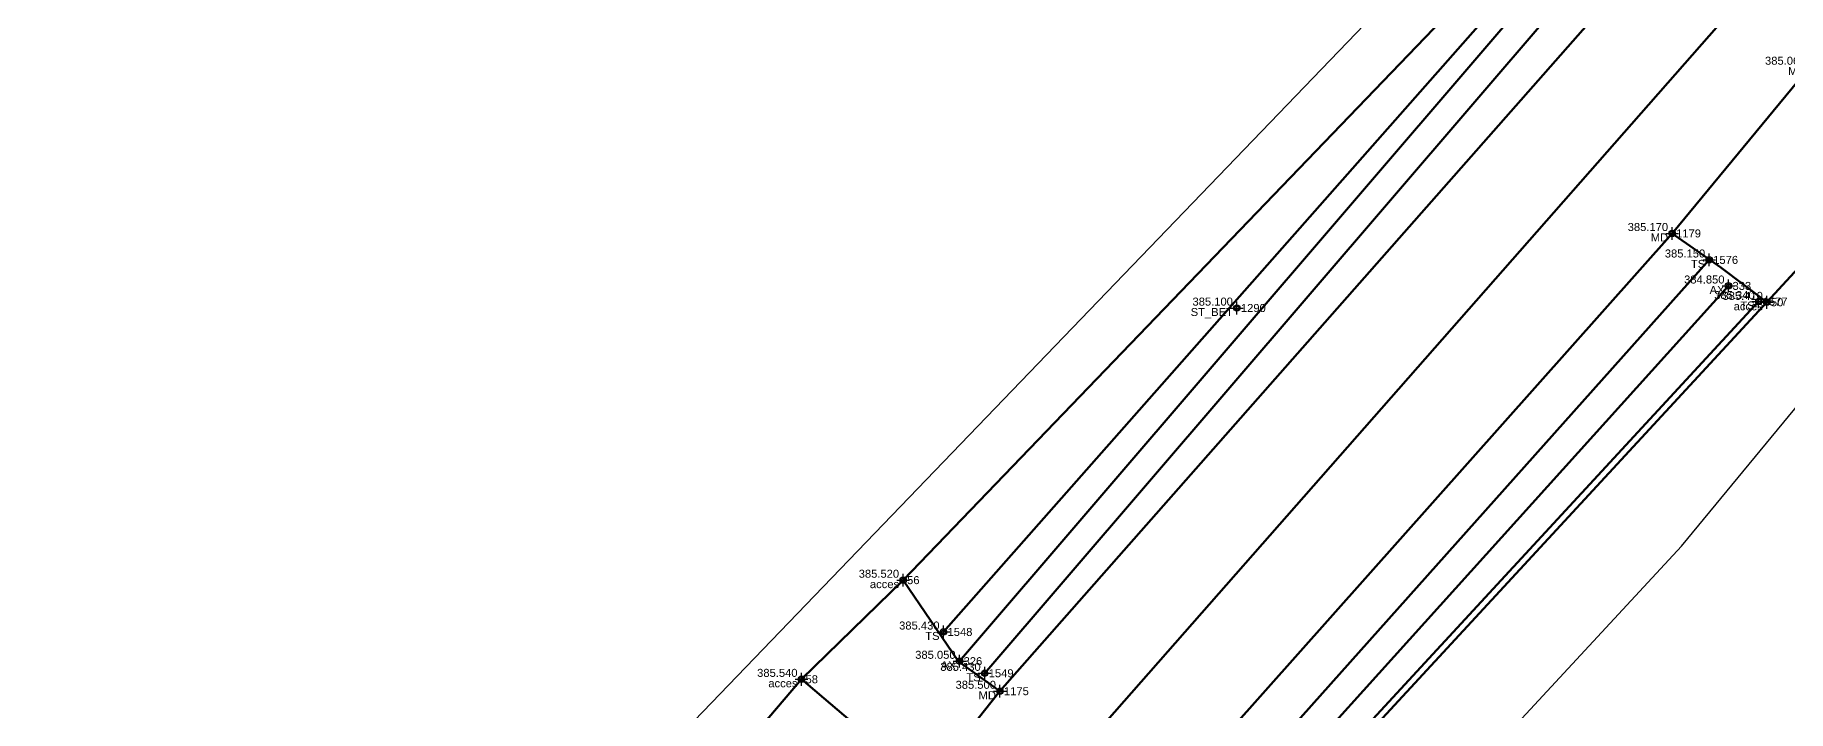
# Model space of a CAD drawing. Extents: x 396921 to 401273, y 555385 to 556691.
# Drawn here: x 401100.1 to 401154.9, y 556233 to 556254.1 of the extents above; entities that cross this region are included whole.
import ezdxf
from ezdxf.enums import TextEntityAlignment as Align

# ---------------------------------------------------------------- set-up
doc = ezdxf.new("R2010")
doc.units = 0
doc.header["$PDMODE"] = 34
doc.header["$PDSIZE"] = 0.2
for name, color, linetype in [('Boundary', 30, 'Continuous'), ('TOPO_CERC', 1, 'Continuous'), ('TOPO_CODE', 7, 'Continuous'), ('TOPO_ELEVATION', 7, 'Continuous'), ('TOPO_POINT_ID', 7, 'Continuous'), ('TOPO_POINTS', 7, 'Continuous'), ('TOPO_SYMBOL', 1, 'Continuous')]:
    doc.layers.add(name, color=color, linetype=linetype)
doc.layers.add('RO-LINES-LIN', color=7, linetype='Continuous', lineweight=25)
doc.styles.get("Standard").update_dxf_attribs({"font": 'arial.ttf'})

# ---------------------------------------------------------------- blocks, each defined once
blk = doc.blocks.new('PUNCTOPO')
at = {"layer": 'TOPO_CERC'}
blk.add_circle((0, 0), 0.25, dxfattribs=at)
at = {"layer": 'TOPO_SYMBOL'}
blk.add_point((0, 0), dxfattribs=at)

msp = doc.modelspace()

# ---------------------------------------------------------------- linework, layer by layer
at = {"layer": 'Boundary'}
for points in [[(401050.488, 556107.325), (401076.679, 556151.056), (401114.786, 556198.463), (401151.531, 556238.095), (401199.518, 556296.225)], [(401169.171, 556289.109), (401165.846, 556283.138), (401143.245, 556256.069), (401114.787, 556226.516), (401095.922, 556203.28), (401073.667, 556177.756), (401047.611, 556144.285), (401026.457, 556114.84)]]:
    msp.add_lwpolyline(points, dxfattribs=at)
at = {"layer": 'RO-LINES-LIN', "lineweight": 100}
for points in [[(401225.761, 556373.156, 383.79), (401216.085, 556351.497, 383.8), (401209.897, 556337.083, 383.87), (401203.299, 556320.181, 384.05), (401179.94, 556287.283, 384.42), (401153.228, 556254.978, 385.07), (401124.473, 556222.302, 385.73), (401086.722, 556181.654, 386.25), (401069.118, 556159.764, 386.97), (401036.302, 556112.167, 387.92), (401016.12, 556087.044, 388.06), (400978.164, 556050.801, 388.45), (400956.927, 556025.769, 388.5), (400940.861, 555996.772, 388.66), (400933.878, 555973.712, 388.83), (400927.98, 555941.206, 388.98), (400926.358, 555917.661, 389.16), (400924.894, 555909.885, 389.28)], [(401210.072, 556298.167, 384.5), (401206.974, 556308.183, 384.41), (401204.146, 556312.857, 384.17), (401199.105, 556308.902, 384.16), (401185.774, 556290.205, 384.35), (401182.308, 556285.471, 384.43), (401155.528, 556253.055, 385.06), (401151.238, 556247.864, 385.17), (401127.846, 556221.594, 385.62), (401126.341, 556220.546, 385.71), (401110.71, 556203.293, 386.1), (401106.482, 556198.802, 386.21), (401100.237, 556192.225, 386.29), (401095.902, 556187.813, 386.36), (401088.725, 556179.749, 386.21), (401084.388, 556174.737, 386.3), (401071.704, 556158.309, 386.86), (401046.863, 556122.183, 387.71), (401043.539, 556112.331, 387.84), (401043.901, 556106.539, 387.89)], [(401170.702, 556289.184, 384.38), (401173.054, 556286.894, 384.36), (401172.068, 556283.331, 384.51), (401158.654, 556266.521, 384.81), (401154.968, 556262.147, 384.93), (401150.923, 556257.044, 385.05), (401130.24, 556233.572, 385.5), (401127.728, 556230.409, 385.59), (401122.11, 556224.019, 385.73), (401112.376, 556213.37, 386.04), (401109.601, 556210.427, 386.08), (401107.8, 556208.715, 386.13), (401105.323, 556205.887, 386.16), (401084.714, 556183.745, 386.3), (401070.204, 556165.552, 386.58), (401067.45, 556161.516, 386.93), (401028.827, 556107.521, 387.88)], [(401128.477, 556235.422, 385.43), (401149.011, 556258.679, 384.93), (401153.131, 556263.738, 384.92)], [(401153.552, 556263.486, 384.7), (401149.456, 556258.396, 384.71), (401128.979, 556234.508, 385.05)], [(401129.763, 556234.132, 385.43), (401150.034, 556257.755, 385.05), (401154.024, 556263.131, 384.97)], [(401148.523, 556259.184, 384.99), (401127.214, 556237.039, 385.52)], [(401151.238, 556247.864, 385.17), (401152.761, 556246.804, 385.292), (401154.199, 556245.714, 385.41), (401158.015, 556249.863, 385.48), (401156.231, 556251.705, 385.216), (401155.528, 556253.055, 385.06)], [(401128.754, 556220.565, 385.62), (401152.397, 556247.037, 385.15)], [(401153, 556246.225, 384.85), (401129.329, 556219.998, 385.28)], [(401129.7, 556219.511, 385.65), (401153.942, 556245.738, 385.34)], [(401154.199, 556245.714, 385.41), (401129.801, 556219.323, 385.66)], [(401130.24, 556233.572, 385.5), (401128.949, 556234.494, 385.507), (401127.214, 556237.039, 385.52), (401124.041, 556233.944, 385.54), (401126.477, 556231.872, 385.571), (401127.728, 556230.409, 385.59)], [(401124.041, 556233.944, 385.54), (401108.886, 556216.182, 386.02)]]:
    msp.add_polyline3d(points, dxfattribs=at)

# ---------------------------------------------------------------- block references
at = {"layer": 'TOPO_POINTS'}
ref = msp.add_blockref('PUNCTOPO', (401155.528, 556253.055, 385.06), dxfattribs=dict(at, xscale=0.25, yscale=0.25, zscale=0.25))
ref.add_attrib('POINT', '1182', dxfattribs={"layer": 'TOPO_POINT_ID', "height": 0.25}).set_placement((401155.653, 556253.055, 385.06), align=Align.MIDDLE_LEFT)
ref.add_attrib('ELEVATION', '385.060', dxfattribs={"layer": 'TOPO_ELEVATION', "height": 0.25}).set_placement((401155.403, 556253.055, 385.06), align=Align.BOTTOM_RIGHT)
ref.add_attrib('CODE', 'MD', dxfattribs={"layer": 'TOPO_CODE', "height": 0.25}).set_placement((401155.403, 556253.055, 385.06), align=Align.TOP_RIGHT)
ref = msp.add_blockref('PUNCTOPO', (401151.238, 556247.864, 385.17), dxfattribs=dict(at, xscale=0.25, yscale=0.25, zscale=0.25))
ref.add_attrib('POINT', '1179', dxfattribs={"layer": 'TOPO_POINT_ID', "height": 0.25}).set_placement((401151.363, 556247.864, 385.17), align=Align.MIDDLE_LEFT)
ref.add_attrib('ELEVATION', '385.170', dxfattribs={"layer": 'TOPO_ELEVATION', "height": 0.25}).set_placement((401151.113, 556247.864, 385.17), align=Align.BOTTOM_RIGHT)
ref.add_attrib('CODE', 'MD', dxfattribs={"layer": 'TOPO_CODE', "height": 0.25}).set_placement((401151.113, 556247.864, 385.17), align=Align.TOP_RIGHT)
ref = msp.add_blockref('PUNCTOPO', (401152.397, 556247.037, 385.15), dxfattribs=dict(at, xscale=0.25, yscale=0.25, zscale=0.25))
ref.add_attrib('POINT', '1576', dxfattribs={"layer": 'TOPO_POINT_ID', "height": 0.25}).set_placement((401152.522, 556247.037, 385.15), align=Align.MIDDLE_LEFT)
ref.add_attrib('ELEVATION', '385.150', dxfattribs={"layer": 'TOPO_ELEVATION', "height": 0.25}).set_placement((401152.272, 556247.037, 385.15), align=Align.BOTTOM_RIGHT)
ref.add_attrib('CODE', 'TS', dxfattribs={"layer": 'TOPO_CODE', "height": 0.25}).set_placement((401152.272, 556247.037, 385.15), align=Align.TOP_RIGHT)
ref = msp.add_blockref('PUNCTOPO', (401153, 556246.225, 384.85), dxfattribs=dict(at, xscale=0.25, yscale=0.25, zscale=0.25))
ref.add_attrib('POINT', '333', dxfattribs={"layer": 'TOPO_POINT_ID', "height": 0.25}).set_placement((401153.125, 556246.225, 384.85), align=Align.MIDDLE_LEFT)
ref.add_attrib('ELEVATION', '384.850', dxfattribs={"layer": 'TOPO_ELEVATION', "height": 0.25}).set_placement((401152.875, 556246.225, 384.85), align=Align.BOTTOM_RIGHT)
ref.add_attrib('CODE', 'AX', dxfattribs={"layer": 'TOPO_CODE', "height": 0.25}).set_placement((401152.875, 556246.225, 384.85), align=Align.TOP_RIGHT)
ref = msp.add_blockref('PUNCTOPO', (401153.942, 556245.738, 385.34), dxfattribs=dict(at, xscale=0.25, yscale=0.25, zscale=0.25))
ref.add_attrib('POINT', '1577', dxfattribs={"layer": 'TOPO_POINT_ID', "height": 0.25}).set_placement((401154.067, 556245.738, 385.34), align=Align.MIDDLE_LEFT)
ref.add_attrib('ELEVATION', '385.340', dxfattribs={"layer": 'TOPO_ELEVATION', "height": 0.25}).set_placement((401153.817, 556245.738, 385.34), align=Align.BOTTOM_RIGHT)
ref.add_attrib('CODE', 'TS', dxfattribs={"layer": 'TOPO_CODE', "height": 0.25}).set_placement((401153.817, 556245.738, 385.34), align=Align.TOP_RIGHT)
ref = msp.add_blockref('PUNCTOPO', (401154.199, 556245.714, 385.41), dxfattribs=dict(at, xscale=0.25, yscale=0.25, zscale=0.25))
ref.add_attrib('POINT', '50', dxfattribs={"layer": 'TOPO_POINT_ID', "height": 0.25}).set_placement((401154.324, 556245.714, 385.41), align=Align.MIDDLE_LEFT)
ref.add_attrib('ELEVATION', '385.410', dxfattribs={"layer": 'TOPO_ELEVATION', "height": 0.25}).set_placement((401154.074, 556245.714, 385.41), align=Align.BOTTOM_RIGHT)
ref.add_attrib('CODE', 'acces', dxfattribs={"layer": 'TOPO_CODE', "height": 0.25}).set_placement((401154.074, 556245.714, 385.41), align=Align.TOP_RIGHT)
ref = msp.add_blockref('PUNCTOPO', (401137.642, 556245.535, 385.1), dxfattribs=dict(at, xscale=0.25, yscale=0.25, zscale=0.25))
ref.add_attrib('POINT', '1290', dxfattribs={"layer": 'TOPO_POINT_ID', "height": 0.25}).set_placement((401137.767, 556245.535, 385.1), align=Align.MIDDLE_LEFT)
ref.add_attrib('ELEVATION', '385.100', dxfattribs={"layer": 'TOPO_ELEVATION', "height": 0.25}).set_placement((401137.517, 556245.535, 385.1), align=Align.BOTTOM_RIGHT)
ref.add_attrib('CODE', 'ST_BET', dxfattribs={"layer": 'TOPO_CODE', "height": 0.25}).set_placement((401137.517, 556245.535, 385.1), align=Align.TOP_RIGHT)
ref = msp.add_blockref('PUNCTOPO', (401127.214, 556237.039, 385.52), dxfattribs=dict(at, xscale=0.25, yscale=0.25, zscale=0.25))
ref.add_attrib('POINT', '56', dxfattribs={"layer": 'TOPO_POINT_ID', "height": 0.25}).set_placement((401127.339, 556237.039, 385.52), align=Align.MIDDLE_LEFT)
ref.add_attrib('ELEVATION', '385.520', dxfattribs={"layer": 'TOPO_ELEVATION', "height": 0.25}).set_placement((401127.089, 556237.039, 385.52), align=Align.BOTTOM_RIGHT)
ref.add_attrib('CODE', 'acces', dxfattribs={"layer": 'TOPO_CODE', "height": 0.25}).set_placement((401127.089, 556237.039, 385.52), align=Align.TOP_RIGHT)
ref = msp.add_blockref('PUNCTOPO', (401128.477, 556235.422, 385.43), dxfattribs=dict(at, xscale=0.25, yscale=0.25, zscale=0.25))
ref.add_attrib('POINT', '1548', dxfattribs={"layer": 'TOPO_POINT_ID', "height": 0.25}).set_placement((401128.602, 556235.422, 385.43), align=Align.MIDDLE_LEFT)
ref.add_attrib('ELEVATION', '385.430', dxfattribs={"layer": 'TOPO_ELEVATION', "height": 0.25}).set_placement((401128.352, 556235.422, 385.43), align=Align.BOTTOM_RIGHT)
ref.add_attrib('CODE', 'TS', dxfattribs={"layer": 'TOPO_CODE', "height": 0.25}).set_placement((401128.352, 556235.422, 385.43), align=Align.TOP_RIGHT)
ref = msp.add_blockref('PUNCTOPO', (401128.979, 556234.508, 385.05), dxfattribs=dict(at, xscale=0.25, yscale=0.25, zscale=0.25))
ref.add_attrib('POINT', '326', dxfattribs={"layer": 'TOPO_POINT_ID', "height": 0.25}).set_placement((401129.104, 556234.508, 385.05), align=Align.MIDDLE_LEFT)
ref.add_attrib('ELEVATION', '385.050', dxfattribs={"layer": 'TOPO_ELEVATION', "height": 0.25}).set_placement((401128.854, 556234.508, 385.05), align=Align.BOTTOM_RIGHT)
ref.add_attrib('CODE', 'AX', dxfattribs={"layer": 'TOPO_CODE', "height": 0.25}).set_placement((401128.854, 556234.508, 385.05), align=Align.TOP_RIGHT)
ref = msp.add_blockref('PUNCTOPO', (401124.041, 556233.944, 385.54), dxfattribs=dict(at, xscale=0.25, yscale=0.25, zscale=0.25))
ref.add_attrib('POINT', '58', dxfattribs={"layer": 'TOPO_POINT_ID', "height": 0.25}).set_placement((401124.166, 556233.944, 385.54), align=Align.MIDDLE_LEFT)
ref.add_attrib('ELEVATION', '385.540', dxfattribs={"layer": 'TOPO_ELEVATION', "height": 0.25}).set_placement((401123.916, 556233.944, 385.54), align=Align.BOTTOM_RIGHT)
ref.add_attrib('CODE', 'acces', dxfattribs={"layer": 'TOPO_CODE', "height": 0.25}).set_placement((401123.916, 556233.944, 385.54), align=Align.TOP_RIGHT)
ref = msp.add_blockref('PUNCTOPO', (401129.763, 556234.132, 385.43), dxfattribs=dict(at, xscale=0.25, yscale=0.25, zscale=0.25))
ref.add_attrib('POINT', '1549', dxfattribs={"layer": 'TOPO_POINT_ID', "height": 0.25}).set_placement((401129.888, 556234.132, 385.43), align=Align.MIDDLE_LEFT)
ref.add_attrib('ELEVATION', '385.430', dxfattribs={"layer": 'TOPO_ELEVATION', "height": 0.25}).set_placement((401129.638, 556234.132, 385.43), align=Align.BOTTOM_RIGHT)
ref.add_attrib('CODE', 'TS', dxfattribs={"layer": 'TOPO_CODE', "height": 0.25}).set_placement((401129.638, 556234.132, 385.43), align=Align.TOP_RIGHT)
ref = msp.add_blockref('PUNCTOPO', (401130.24, 556233.572, 385.5), dxfattribs=dict(at, xscale=0.25, yscale=0.25, zscale=0.25))
ref.add_attrib('POINT', '1175', dxfattribs={"layer": 'TOPO_POINT_ID', "height": 0.25}).set_placement((401130.365, 556233.572, 385.5), align=Align.MIDDLE_LEFT)
ref.add_attrib('ELEVATION', '385.500', dxfattribs={"layer": 'TOPO_ELEVATION', "height": 0.25}).set_placement((401130.115, 556233.572, 385.5), align=Align.BOTTOM_RIGHT)
ref.add_attrib('CODE', 'MD', dxfattribs={"layer": 'TOPO_CODE', "height": 0.25}).set_placement((401130.115, 556233.572, 385.5), align=Align.TOP_RIGHT)

doc.saveas('drawing.dxf')
